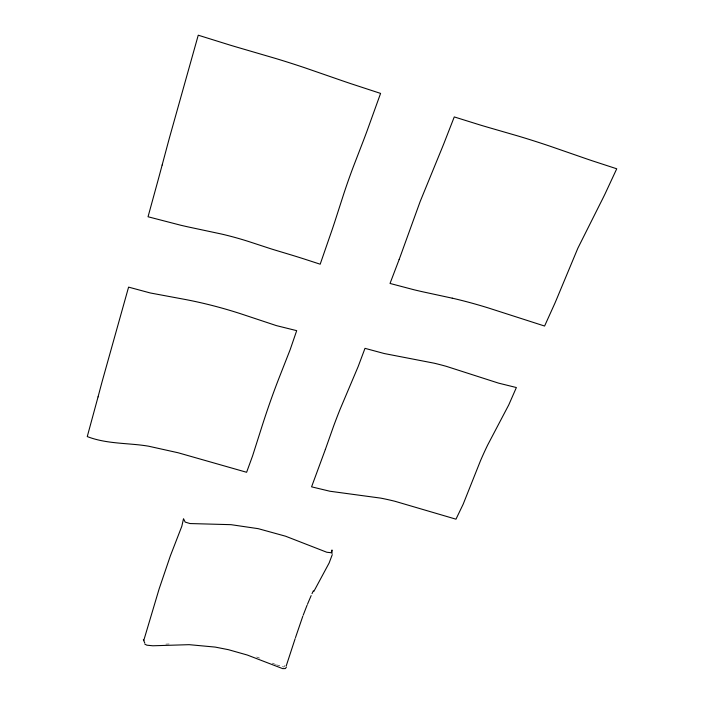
<?xml version="1.0" encoding="UTF-8"?>
<svg xmlns="http://www.w3.org/2000/svg" width="704" height="704" viewBox="0 0 704 704"><rect width="100%" height="100%" fill="white"/><g stroke="black" fill="none" stroke-linecap="round" stroke-linejoin="round"><path stroke-width="0.53" stroke-dasharray="3.52 2.64" d="M285.006 665.43L283.853 667.049L276.54 664.84M165.854 644.116L169.136 643.984M256.626 656.982L259.556 658.082M275.546 664.444L270.538 662.429"/><path stroke-width="1.06" d="M332.27 554.611L329.173 562.918L313.826 591.439M295.161 638.616L286.176 666.072M295.486 637.613L302.799 616.246M399.133 259.547L390.025 283.448L413.97 289.758A170.826 45.39 20.2 0 0 423.57 291.984L452.285 298.188M303.186 615.234L307.094 605.15M307.498 604.199L311.15 595.61M312.004 593.692L313.359 590.806M286.352 667.251L285.305 668.58L282.638 668.615L247.324 655.037L228.422 649.686L215.23 647.09L189.156 644.67L152.865 645.779L146.916 645.19L144.874 644.204M144.813 643.122L143.378 639.654L143.722 640.596L159.139 588.878L170.324 555.975L181.817 526.275L183.515 518.707L185.187 522.095L190.001 523.547L231.026 524.674L258.227 528.669L285.551 536.202L326.797 552.244L331.197 552.737L331.989 549.965L331.998 553.529M452.258 298.162A219.507 74.571 23.8 0 1 488.382 307.965L544.588 326.04L554.814 303.415A221.355 77.422 -72.1 0 0 558.888 293.709L577.861 248.195L600.134 203.773A239.078 82.808 -69.6 0 0 605.097 193.811L616.739 168.784L592.645 160.926A186.903 24.684 21 0 1 584.734 158.233L550.299 146.291A207.856 36.969 22 0 0 518.082 136.022L487.177 127.081A191.84 26.409 20.2 0 1 479.424 124.775L454.265 116.926L443.907 143.493A286.106 64.865 -72.1 0 1 439.569 154.123L420.147 201.555L402.838 249.357A267.599 61.054 -73.6 0 1 399.133 259.547M98.05 396.898L87.261 436.577C103.558 442.913 121.238 443.054 138.398 444.822A107.914 57.235 16.7 0 1 148.438 446.169L178.182 452.778L246.611 472.278L252.586 455.893L262.337 425.269A294.624 77.81 -78.2 0 1 278.969 378.198L290.154 349.677L296.692 330.651L276.408 325.618L241.683 314.081A203.746 87.718 18.1 0 0 185.926 299.605L150.295 292.97L128.586 287.126L102.335 380.829A232.725 18.726 -76.9 0 0 99.766 390.412L98.05 396.898M162.149 165.035L160.538 171.037A253.264 14.678 -75.7 0 1 158.136 179.96L148.042 216.762L180.682 225.218A170.694 46.385 17.3 0 0 188.074 226.908L221.496 234.036A121.607 41.386 18.4 0 1 248.961 241.622L270.213 248.582A136.506 37.814 18.9 0 0 275.836 250.325L291.782 255.121A495.035 225.166 20.2 0 1 304.181 258.993L320.188 264.202L332.218 229.46A244.816 44.625 -74.2 0 0 335.016 221.021L343.798 193.776A182.882 47.749 -73.8 0 1 353.452 166.452L363.634 140.052A263.428 47.687 -73.1 0 0 366.863 131.463L380.582 93.403L350.768 83.644A198.933 27.676 19.7 0 1 342.725 80.907L304.999 67.839A191.946 36.458 19.3 0 0 275.88 58.538L238.172 47.52A208.859 29.058 18.7 0 1 229.909 45.065L198.246 35.2L169.541 137.482A135.74 10.903 -75.6 0 0 168.221 142.34L162.149 165.035M325.345 449.504L311.573 486.834L329.868 491.234L380.723 498.124A177.98 92.875 26.1 0 1 394.926 501.274L455.972 519.182L463.153 504.249L480.515 460.662A243.531 117.216 -79.7 0 1 487.661 445.034L508.772 404.87L516.375 387.534L498.538 383.126L446.274 366.326A169.77 66.387 24 0 0 434.342 363.229L384.226 353.531L364.998 348.339L358.178 366.511L340.05 409.385A311.37 106.163 -79 0 0 333.722 425.814L325.345 449.504"/></g></svg>
